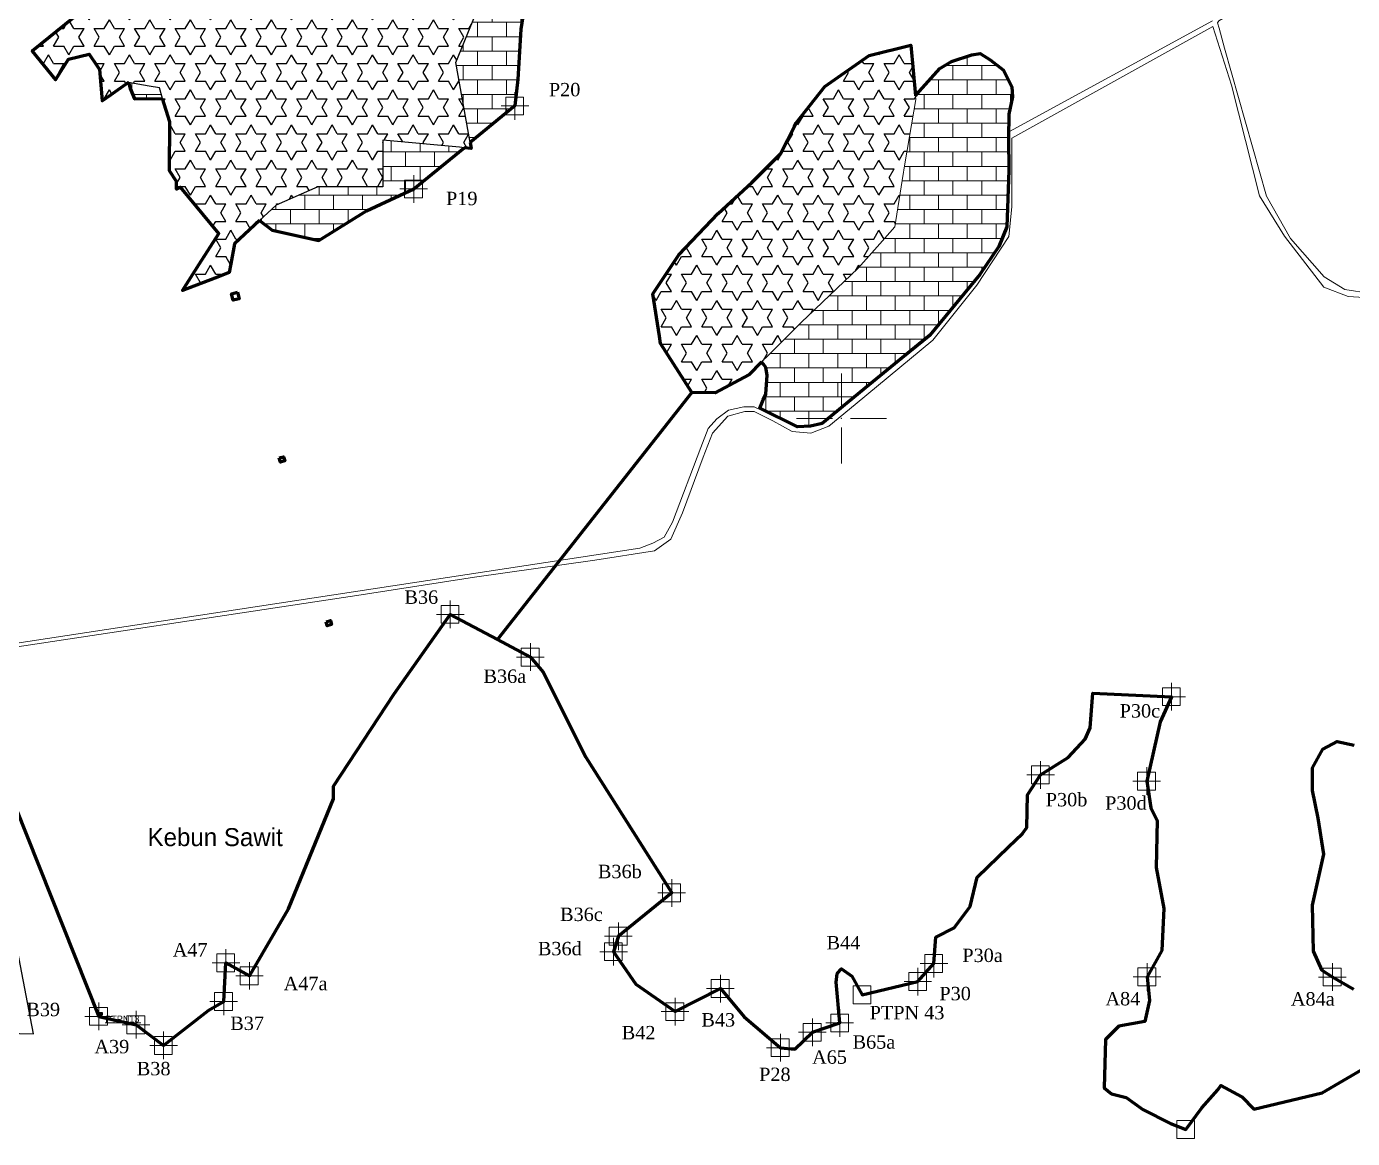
# Model space of a CAD drawing. Header units: inches. Extents: x 110400 to 131000, y 1079400 to 1096600.
# Drawn here: x 119190 to 122136, y 1084400 to 1086871 of the extents above; entities that cross this region are included whole.
import ezdxf

# ---------------------------------------------------------------- set-up
doc = ezdxf.new("R2010")
doc.units = ezdxf.units.IN
doc.header["$MEASUREMENT"] = 0
for name, color, linetype in [('020100', 7, 'Continuous'), ('040400', 20, 'Continuous'), ('110100', 7, 'Continuous'), ('enclave', 7, 'Continuous'), ('Hatch HL', 7, 'Continuous'), ('NEW NO PATHOK', 7, 'Continuous'), ('TEXT', 7, 'Continuous'), ('Tugu', 7, 'Continuous')]:
    doc.layers.add(name, color=color, linetype=linetype)
doc.styles.add('Times New Roman', font='times.ttf')

# ---------------------------------------------------------------- blocks, each defined once
blk = doc.blocks.new('dawwfaa')
at = {"layer": 'enclave', "lineweight": 13}
h = blk.add_hatch(dxfattribs=at)
h.set_pattern_fill('AR-B816', color=5, scale=4, style=0)
h.paths.add_polyline_path([(120257.9, 1087133.6), (120262.1, 1087203.3), (120224.8, 1087228.6), (120178.6, 1087225.3), (120188.5, 1087313.8), (120054.8, 1087358), (120006.8, 1087425.1), (119993.6, 1087477.6), (119991, 1087613.8), (119847.7, 1087745.9), (119825.1, 1087762.6), (119746.9, 1087667.5), (119805.5, 1087568.1), (119833.2, 1087588.4), (119879.3, 1087548.3), (119932.5, 1087474.9), (119971.5, 1087421.2), (119890.3, 1087270.3), (120010.9, 1087238.8), (120042.2, 1087230.6), (120109.7, 1087213), (120092.2, 1087143), (120167.2, 1087102.9), (120138.2, 1087051), (120207.3, 1086946.9), (120143.5, 1086791), (120175.5, 1086612.7), (120274.7, 1086694.3), (120281.3, 1086753.3), (120287.8, 1086864.8), (120303.1, 1086959.1), (120291, 1087041.8)])
h = blk.add_hatch(dxfattribs=at)
h.set_pattern_fill('AR-B816', color=5, scale=4, style=0)
h.paths.add_polyline_path([(121349.7, 1086381.9), (121367.5, 1086425.6), (121372, 1086551.9), (121371.3, 1086622.2), (121372.6, 1086676.1), (121380.2, 1086714.2), (121379, 1086736.4), (121360.5, 1086773.9), (121330.7, 1086796.7), (121308.4, 1086810.7), (121290, 1086807.5), (121244.9, 1086792.9), (121218.9, 1086777.7), (121173.7, 1086726.9), (121167.6, 1086719.8), (121142.2, 1086570.3), (121135.5, 1086528.6), (121118.8, 1086425.4), (121085.6, 1086387.7), (121037.8, 1086333.5), (120910.5, 1086212.8), (120829.9, 1086132.2), (120835.3, 1086096.3), (120832.1, 1086053.7), (120826.4, 1086041.1), (120819.3, 1086022.8), (120902.7, 1085981.3), (120931.9, 1085982.5), (120957.3, 1085988.9), (121062.2, 1086074.5), (121196.5, 1086184.6), (121307.7, 1086319.8)])
h = blk.add_hatch(dxfattribs=at)
h.set_pattern_fill('AR-B816', color=5, scale=4, style=0)
h.paths.add_polyline_path([(119416.6, 1086746.1), (119420, 1086732.9), (119429.9, 1086710), (119492, 1086711.1), (119485, 1086734.2), (119462, 1086738.2)])
h = blk.add_hatch(dxfattribs=at)
h.set_pattern_fill('AR-B816', color=5, scale=4, style=0)
h.paths.add_polyline_path([(119944.9, 1086461.3), (120050.1, 1086509.7), (120161.8, 1086601.5), (120151.4, 1086602.5), (119981.5, 1086618.3), (119981.2, 1086514.4), (119876.3, 1086514.5), (119836.9, 1086514.6), (119744.4, 1086473.8), (119707.3, 1086439.4), (119735.2, 1086418.2), (119839.4, 1086395.6)])
at = {"layer": 'Hatch HL'}
h = blk.add_hatch(dxfattribs=at)
h.set_pattern_fill('STARS', color=5, scale=180, style=0)
h.paths.add_polyline_path([(120207.3, 1086946.9), (120138.2, 1087051), (120165.6, 1087100), (120167.2, 1087102.9), (120092.2, 1087143), (120109.7, 1087213), (120042.2, 1087230.6), (120010.9, 1087238.8), (119890.3, 1087270.3), (119971.5, 1087421.2), (119932.5, 1087474.9), (119879.3, 1087548.3), (119833.2, 1087588.4), (119810.1, 1087571.4), (119798.4, 1087507.4), (119786.7, 1087421.5), (119705.7, 1087363.6), (119696.1, 1087358.9), (119647.9, 1087334.8), (119572.8, 1087317.9), (119549.5, 1087248), (119537.9, 1087202), (119503, 1087098.1), (119495, 1087084.5), (119462.5, 1087029.1), (119393, 1086960.3), (119323.6, 1086910.9), (119312.7, 1086903.3), (119294.7, 1086890.5), (119202.2, 1086815.6), (119254, 1086752.6), (119283, 1086798.5), (119329.2, 1086809.4), (119346.2, 1086784.3), (119352.2, 1086775.4), (119357.9, 1086705.4), (119376.9, 1086718.8), (119416.5, 1086746.8), (119416.6, 1086746.1), (119462, 1086738.2), (119485, 1086734.2), (119492, 1086711.1), (119507.9, 1086659.1), (119507.7, 1086550.2), (119523.2, 1086526.7), (119523, 1086509.6), (119532.2, 1086513.4), (119617.2, 1086411), (119573.3, 1086342.4), (119536.1, 1086284.1), (119608.4, 1086311.8), (119640.1, 1086324), (119643.7, 1086343.7), (119651.8, 1086387.9), (119707.3, 1086439.4), (119744.4, 1086473.8), (119836.9, 1086514.6), (119876.3, 1086514.5), (119981.2, 1086514.4), (119981.5, 1086618.3), (120151.4, 1086602.5), (120161.8, 1086601.5), (120177.8, 1086600), (120175.5, 1086612.7), (120143.5, 1086791)])
h = blk.add_hatch(dxfattribs=at)
h.set_pattern_fill('STARS', color=5, scale=180, style=0)
h.paths.add_polyline_path([(121037.8, 1086333.5), (121085.6, 1086387.7), (121118.8, 1086425.4), (121135.5, 1086528.6), (121142.2, 1086570.3), (121165.6, 1086708.2), (121164.8, 1086716.7), (121154.3, 1086829.2), (121061.8, 1086806.4), (120963.5, 1086737.6), (120899.8, 1086656.7), (120865, 1086587.8), (120801.4, 1086523.9), (120726.2, 1086455.1), (120639.3, 1086363.2), (120614.2, 1086325.6), (120581.4, 1086276.4), (120598.5, 1086166.3), (120667.6, 1086057.2), (120719.6, 1086057.1), (120794.7, 1086097), (120823, 1086125.3), (120838.9, 1086141.2), (120910.5, 1086212.8)])
at = {"layer": '020100', "color": 5, "lineweight": 60}
for points in [[(120303.1, 1086959.1), (120287.8, 1086864.8), (120281.3, 1086753.3), (120274.7, 1086694.3), (120175.5, 1086612.7)], [(119031.3, 1085471.7), (119350.2, 1084671.3), (119433.1, 1084652.7), (119494.1, 1084606.7), (119594.6, 1084685.2), (119628, 1084704.5), (119632.9, 1084790.2), (119685.2, 1084761.4), (119771.8, 1084910.4), (119871.9, 1085154.9), (119871.9, 1085182.5), (120006.5, 1085387.9), (120131.3, 1085564.6), (120235.9, 1085508.7), (120667.6, 1086057.2), (120598.5, 1086166.3), (120595.9, 1086183), (120581.4, 1086276.4), (120614.2, 1086325.6), (120639.3, 1086363.2), (120726.2, 1086455.1), (120801.4, 1086523.9), (120865, 1086587.8), (120895.8, 1086648.8), (120899.8, 1086656.7), (120963.5, 1086737.6), (121061.8, 1086806.4), (121154.3, 1086829.2), (121164.8, 1086716.7)], [(119312.7, 1086903.3), (119294.7, 1086890.5), (119202.2, 1086815.6), (119254, 1086752.6), (119283, 1086798.5), (119329.2, 1086809.4), (119346.2, 1086784.3), (119352.2, 1086775.4), (119357.9, 1086705.4), (119376.9, 1086718.8), (119415.7, 1086746.3), (119416.6, 1086746.1)], [(121164.8, 1086716.7), (121173.7, 1086726.9), (121218.9, 1086777.7), (121244.9, 1086792.9), (121290, 1086807.5), (121308.4, 1086810.7), (121330.7, 1086796.7), (121360.5, 1086773.9), (121379, 1086736.4), (121380.2, 1086714.2), (121372.6, 1086676.1), (121371.3, 1086622.2), (121372, 1086551.9), (121367.5, 1086425.6), (121349.7, 1086381.9), (121307.7, 1086319.8), (121196.5, 1086184.6), (121062.2, 1086074.5), (120957.3, 1085988.9), (120931.9, 1085982.5), (120902.7, 1085981.3), (120819.3, 1086022.8), (120826.4, 1086041.1), (120832.1, 1086053.7), (120835.3, 1086096.3), (120832.7, 1086113.4), (120827, 1086120.4), (120823, 1086125.3)], [(119416.6, 1086746.1), (119420, 1086732.9), (119429.9, 1086710), (119492, 1086711.1)], [(119707.3, 1086439.4), (119651.8, 1086387.9), (119643.7, 1086343.7), (119640.1, 1086324), (119608.4, 1086311.8), (119536.1, 1086284.1), (119573.3, 1086342.4), (119617.2, 1086411), (119532.2, 1086513.4), (119523, 1086509.6), (119523.2, 1086526.7), (119507.7, 1086550.2), (119507.9, 1086659.1), (119492, 1086711.1)], [(120175.5, 1086612.7), (120177.8, 1086600), (120161.8, 1086601.5)], [(119707.3, 1086439.4), (119735.2, 1086418.2), (119839.4, 1086395.6), (119944.9, 1086461.3), (120050.1, 1086509.7), (120161.8, 1086601.5)], [(120823, 1086125.3), (120794.7, 1086097), (120719.6, 1086057.1), (120668.1, 1086057.2), (120236.3, 1085508.5), (120309.2, 1085469.6), (120337.4, 1085436), (120432.3, 1085247.6), (120623.5, 1084945.7), (120504.9, 1084849.3), (120494.2, 1084815), (120543.7, 1084742.9), (120630.7, 1084681.8), (120731.3, 1084733.1), (120784.2, 1084670.6), (120864.6, 1084601.8), (120896.6, 1084598.8), (120935.9, 1084635.9), (120996.8, 1084656.7), (120988.6, 1084747.1), (120990.8, 1084766.3), (121000.6, 1084777.2), (121023.4, 1084760.6), (121046.7, 1084719.4), (121170.1, 1084748.6), (121205.8, 1084788.6), (121210, 1084847.1), (121250.5, 1084868.3), (121286.7, 1084915.1), (121301.6, 1084981), (121371.8, 1085048.2), (121402.7, 1085077.7), (121412.5, 1085091.1), (121413.5, 1085163.9), (121442.8, 1085207.9), (121503.8, 1085246.8), (121542.2, 1085287.2), (121552.8, 1085312.7), (121559.2, 1085389.2), (121733.7, 1085381.6), (121708.7, 1085325.7), (121678.7, 1085194), (121687.6, 1085134.9), (121701.8, 1085106.4), (121699.7, 1085002.3), (121716.7, 1084910.8), (121712.2, 1084817.8), (121679.3, 1084759), (121684.8, 1084706.7), (121674.2, 1084659.9), (121616.7, 1084649.3), (121586.9, 1084619.6), (121584.2, 1084512.6), (121600, 1084499.3), (121632.6, 1084491.3), (121669.7, 1084464.4), (121731.8, 1084433.2), (121765.7, 1084419.8), (121800.7, 1084468.4), (121836.7, 1084508.1), (121843.1, 1084517.9), (121889.8, 1084492.5), (121916.7, 1084465), (122068.2, 1084501.2), (122213.1, 1084585.7)], [(122138.5, 1084730.9), (122091.3, 1084758.7), (122068.2, 1084773.4), (122049.1, 1084815.9), (122046.6, 1084918.4), (122071.9, 1085032), (122059.2, 1085111.9), (122046.6, 1085172.9), (122046.6, 1085223.4), (122069.8, 1085265.4), (122101.4, 1085282.3), (122139.3, 1085273.8)]]:
    blk.add_lwpolyline(points, dxfattribs=at)
at = {"layer": '020100', "color": 5}
for points in [[(120175.5, 1086612.7), (120143.5, 1086791), (120207.3, 1086946.9), (120138.2, 1087051), (120165.6, 1087100), (120167.2, 1087102.9), (120092.2, 1087143), (120109.7, 1087213), (120042.2, 1087230.6), (120010.9, 1087238.8), (119890.3, 1087270.3), (119971.5, 1087421.2), (119932.5, 1087474.9), (119879.3, 1087548.3), (119833.2, 1087588.4), (119810.1, 1087571.4), (119798.4, 1087507.4), (119786.7, 1087421.5), (119705.7, 1087363.6), (119696.1, 1087358.9)], [(119492, 1086711.1), (119485, 1086734.2), (119462, 1086738.2), (119416.6, 1086746.1)], [(120161.8, 1086601.5), (120151.4, 1086602.5), (119981.5, 1086618.3), (119981.2, 1086514.4), (119876.3, 1086514.5), (119836.9, 1086514.6), (119744.4, 1086473.8), (119707.3, 1086439.4)]]:
    blk.add_lwpolyline(points, dxfattribs=at)
at = {"layer": '020100', "color": 5, "lineweight": 13}
blk.add_lwpolyline([(121164.8, 1086716.7), (121165.6, 1086708.2), (121142.2, 1086570.3), (121135.5, 1086528.6), (121118.8, 1086425.4), (121085.6, 1086387.7), (121037.8, 1086333.5), (120910.5, 1086212.8), (120838.9, 1086141.2), (120823, 1086125.3)], dxfattribs=at)
at = {"layer": '020100', "color": 5, "lineweight": 60}
for points in [[(119658.8, 1086280.4), (119662.4, 1086265.9), (119648.6, 1086262.4), (119645, 1086277)], [(119751.3, 1085912.1), (119760.9, 1085914.9), (119763.6, 1085905.9), (119754, 1085903)], [(119855.3, 1085548.1), (119864.9, 1085550.9), (119867.6, 1085541.9), (119858, 1085539)]]:
    blk.add_lwpolyline(points, close=True, dxfattribs=at)
at = {"layer": '040400', "color": 5, "lineweight": 13}
for points in [[(118982.8, 1085472.6), (120552.5, 1085711.3), (120581.3, 1085723.1), (120606.5, 1085736.4), (120625, 1085769.7), (120687.9, 1085935.2), (120704.4, 1085977.8), (120723.6, 1085999.3), (120749.5, 1086018.5), (120783.6, 1086025.9), (120806.5, 1086025.9), (120871, 1085995.3), (120897.2, 1085982.5), (120903, 1085980.3), (120925.2, 1085980.7), (120949.3, 1085984.7), (120962, 1085990.9), (121023.9, 1086041.8), (121198.9, 1086183.5), (121308.7, 1086319.2), (121350.9, 1086381.3), (121368.4, 1086424.5), (121371.3, 1086500.5), (121373, 1086571.6), (121373.4, 1086637.7), (121824.8, 1086883.3)], [(121894.8, 1086916), (121838.6, 1086883), (121836.1, 1086879.1), (121839.3, 1086867.2), (121851.2, 1086822.7), (121944.9, 1086493.8), (121997.8, 1086399.8), (122072.9, 1086314.5), (122118.5, 1086286.6), (122175.9, 1086277.8), (122324.5, 1086269), (122462.9, 1086273.4), (122632.1, 1086277.8), (122716, 1086283.7), (122817.8, 1086286.5)], [(122289.6, 1086260.2), (122125.9, 1086270.5), (122072.4, 1086291.2), (121984.5, 1086404.8), (121929.3, 1086494.3), (121867.2, 1086740.5), (121825.6, 1086870.5), (121379.1, 1086622.6), (121379.1, 1086470), (121372.2, 1086404.5), (121301.5, 1086296.1), (121203.2, 1086173.8), (121030.8, 1086030.9), (120972.2, 1085982.7), (120932.5, 1085967.2), (120891.1, 1085970.6), (120848, 1085994.8), (120806.7, 1086015.4), (120786, 1086015.4), (120748, 1086005.1), (120713.6, 1085967.2), (120692.9, 1085913.8), (120646.9, 1085790.3), (120621.1, 1085731.8), (120584.8, 1085706), (120452.1, 1085685.3), (120184.9, 1085647.4), (119933.2, 1085607.8), (119031.3, 1085471.7)]]:
    blk.add_lwpolyline(points, dxfattribs=at)
at = {"layer": '110100', "color": 5, "lineweight": 13}
for p, q in [((121000.2, 1086019.7), (121000.2, 1086099.7)), ((120900.2, 1085999.7), (120980.2, 1085999.7)), ((121020.2, 1085999.7), (121100.2, 1085999.7)), ((121000.2, 1085899.7), (121000.2, 1085979.7))]:
    blk.add_line(p, q, dxfattribs=at)
blk.add_point((121000, 1086000), dxfattribs=at)
at = {"layer": 'NEW NO PATHOK', "color": 5, "lineweight": 13}
for points in [[(120244, 1086694.3), (120305.5, 1086694.3), (120274.7, 1086694.3), (120274.7, 1086725), (120274.7, 1086663.6), (120274.7, 1086674.5), (120294, 1086674.5), (120294, 1086714.1), (120254.4, 1086714.1), (120254.4, 1086674.5), (120274.7, 1086674.5)], [(120019.4, 1086509.7), (120080.9, 1086509.7), (120050.1, 1086509.7), (120050.1, 1086540.4), (120050.1, 1086479), (120050.1, 1086489.9), (120069.4, 1086489.9), (120069.4, 1086529.5), (120029.8, 1086529.5), (120029.8, 1086489.9), (120050.1, 1086489.9)], [(120100.5, 1085564.6), (120162, 1085564.6), (120131.3, 1085564.6), (120131.3, 1085595.4), (120131.3, 1085533.9), (120131.3, 1085544.8), (120150.5, 1085544.8), (120150.5, 1085584.5), (120110.9, 1085584.5), (120110.9, 1085544.8), (120131.3, 1085544.8)], [(120278.5, 1085469.6), (120339.9, 1085469.6), (120309.2, 1085469.6), (120309.2, 1085500.3), (120309.2, 1085438.9), (120309.2, 1085449.8), (120328.5, 1085449.8), (120328.5, 1085489.4), (120288.8, 1085489.4), (120288.8, 1085449.8), (120309.2, 1085449.8)], [(121702.9, 1085381.6), (121764.4, 1085381.6), (121733.7, 1085381.6), (121733.7, 1085412.3), (121733.7, 1085350.8), (121733.7, 1085361.7), (121753, 1085361.7), (121753, 1085401.4), (121713.3, 1085401.4), (121713.3, 1085361.7), (121733.7, 1085361.7)], [(121412, 1085207.9), (121473.5, 1085207.9), (121442.8, 1085207.9), (121442.8, 1085238.6), (121442.8, 1085177.1), (121442.8, 1085188.1), (121462.1, 1085188.1), (121462.1, 1085227.7), (121422.4, 1085227.7), (121422.4, 1085188.1), (121442.8, 1085188.1)], [(121647.9, 1085194), (121709.4, 1085194), (121678.7, 1085194), (121678.7, 1085224.7), (121678.7, 1085163.3), (121678.7, 1085174.2), (121697.9, 1085174.2), (121697.9, 1085213.8), (121658.3, 1085213.8), (121658.3, 1085174.2), (121678.7, 1085174.2)], [(120592.7, 1084945.7), (120654.2, 1084945.7), (120623.5, 1084945.7), (120623.5, 1084976.4), (120623.5, 1084915), (120623.5, 1084925.9), (120642.7, 1084925.9), (120642.7, 1084965.5), (120603.1, 1084965.5), (120603.1, 1084925.9), (120623.5, 1084925.9)], [(120474.1, 1084849.3), (120535.6, 1084849.3), (120504.9, 1084849.3), (120504.9, 1084880.1), (120504.9, 1084818.6), (120504.9, 1084829.5), (120524.2, 1084829.5), (120524.2, 1084869.2), (120484.5, 1084869.2), (120484.5, 1084829.5), (120504.9, 1084829.5)], [(120463.5, 1084815), (120524.9, 1084815), (120494.2, 1084815), (120494.2, 1084845.8), (120494.2, 1084784.3), (120494.2, 1084795.2), (120513.5, 1084795.2), (120513.5, 1084834.9), (120473.8, 1084834.9), (120473.8, 1084795.2), (120494.2, 1084795.2)], [(119602.2, 1084790.2), (119663.6, 1084790.2), (119632.9, 1084790.2), (119632.9, 1084821), (119632.9, 1084759.5), (119632.9, 1084770.4), (119652.2, 1084770.4), (119652.2, 1084810.1), (119612.5, 1084810.1), (119612.5, 1084770.4), (119632.9, 1084770.4)], [(121175.1, 1084788.6), (121236.5, 1084788.6), (121205.8, 1084788.6), (121205.8, 1084819.4), (121205.8, 1084757.9), (121205.8, 1084768.8), (121225.1, 1084768.8), (121225.1, 1084808.5), (121185.4, 1084808.5), (121185.4, 1084768.8), (121205.8, 1084768.8)], [(119654.5, 1084761.4), (119715.9, 1084761.4), (119685.2, 1084761.4), (119685.2, 1084792.1), (119685.2, 1084730.7), (119685.2, 1084741.6), (119704.5, 1084741.6), (119704.5, 1084781.2), (119664.8, 1084781.2), (119664.8, 1084741.6), (119685.2, 1084741.6)], [(121139.4, 1084748.6), (121200.8, 1084748.6), (121170.1, 1084748.6), (121170.1, 1084779.4), (121170.1, 1084717.9), (121170.1, 1084728.8), (121189.4, 1084728.8), (121189.4, 1084768.5), (121149.8, 1084768.5), (121149.8, 1084728.8), (121170.1, 1084728.8)], [(121648.5, 1084759), (121710, 1084759), (121679.3, 1084759), (121679.3, 1084789.8), (121679.3, 1084728.3), (121679.3, 1084739.2), (121698.6, 1084739.2), (121698.6, 1084778.9), (121658.9, 1084778.9), (121658.9, 1084739.2), (121679.3, 1084739.2)], [(122060.6, 1084758.7), (122122, 1084758.7), (122091.3, 1084758.7), (122091.3, 1084789.4), (122091.3, 1084727.9), (122091.3, 1084738.9), (122110.6, 1084738.9), (122110.6, 1084778.5), (122070.9, 1084778.5), (122070.9, 1084738.9), (122091.3, 1084738.9)], [(120700.6, 1084733.1), (120762, 1084733.1), (120731.3, 1084733.1), (120731.3, 1084763.8), (120731.3, 1084702.4), (120731.3, 1084713.3), (120750.6, 1084713.3), (120750.6, 1084752.9), (120710.9, 1084752.9), (120710.9, 1084713.3), (120731.3, 1084713.3)], [(119597.3, 1084704.5), (119658.8, 1084704.5), (119628, 1084704.5), (119628, 1084735.2), (119628, 1084673.8), (119628, 1084684.7), (119647.3, 1084684.7), (119647.3, 1084724.3), (119607.7, 1084724.3), (119607.7, 1084684.7), (119628, 1084684.7)], [(119319.5, 1084671.3), (119380.9, 1084671.3), (119350.2, 1084671.3), (119350.2, 1084702), (119350.2, 1084640.5), (119350.2, 1084651.5), (119369.5, 1084651.5), (119369.5, 1084691.1), (119329.8, 1084691.1), (119329.8, 1084651.5), (119350.2, 1084651.5)], [(120600, 1084681.8), (120661.4, 1084681.8), (120630.7, 1084681.8), (120630.7, 1084712.5), (120630.7, 1084651), (120630.7, 1084662), (120650, 1084662), (120650, 1084701.6), (120610.3, 1084701.6), (120610.3, 1084662), (120630.7, 1084662)], [(119402.4, 1084652.7), (119463.9, 1084652.7), (119433.1, 1084652.7), (119433.1, 1084683.4), (119433.1, 1084622), (119433.1, 1084632.9), (119452.4, 1084632.9), (119452.4, 1084672.5), (119412.8, 1084672.5), (119412.8, 1084632.9), (119433.1, 1084632.9)], [(120905.2, 1084635.9), (120966.6, 1084635.9), (120935.9, 1084635.9), (120935.9, 1084666.7), (120935.9, 1084605.2), (120935.9, 1084616.1), (120955.2, 1084616.1), (120955.2, 1084655.8), (120915.5, 1084655.8), (120915.5, 1084616.1), (120935.9, 1084616.1)], [(120966, 1084656.7), (121027.5, 1084656.7), (120996.8, 1084656.7), (120996.8, 1084687.4), (120996.8, 1084625.9), (120996.8, 1084636.8), (121016.1, 1084636.8), (121016.1, 1084676.5), (120976.4, 1084676.5), (120976.4, 1084636.8), (120996.8, 1084636.8)], [(119463.4, 1084606.7), (119524.9, 1084606.7), (119494.1, 1084606.7), (119494.1, 1084637.4), (119494.1, 1084576), (119494.1, 1084586.9), (119513.4, 1084586.9), (119513.4, 1084626.5), (119473.8, 1084626.5), (119473.8, 1084586.9), (119494.1, 1084586.9)], [(120833.9, 1084601.8), (120895.3, 1084601.8), (120864.6, 1084601.8), (120864.6, 1084632.5), (120864.6, 1084571), (120864.6, 1084581.9), (120883.9, 1084581.9), (120883.9, 1084621.6), (120844.2, 1084621.6), (120844.2, 1084581.9), (120864.6, 1084581.9)]]:
    blk.add_lwpolyline(points, dxfattribs=at)
for points in [[(121046.7, 1084699.5), (121066, 1084699.5), (121046.7, 1084699.5), (121066, 1084699.5), (121066, 1084739.2), (121026.3, 1084739.2), (121026.3, 1084699.5), (121046.7, 1084699.5)], [(121765.7, 1084400), (121785, 1084400), (121785, 1084439.7), (121745.4, 1084439.7), (121745.4, 1084400), (121765.7, 1084400)]]:
    blk.add_lwpolyline(points, close=True, dxfattribs=at)
at = {"layer": 'NEW NO PATHOK', "color": 5, "lineweight": 13, "style": 'Times New Roman'}
for s, p in [('P20', (120350.4, 1086715.6)), ('P19', (120121.8, 1086473.8)), ('B36', (120029.4, 1085588)), ('B36a', (120205.1, 1085412.3)), ('P30c', (121618.5, 1085335.3)), ('P30b', (121454.3, 1085138)), ('P30d', (121586.2, 1085130.6)), ('B36b', (120459.4, 1084978.4)), ('B36c', (120375.2, 1084883.2)), ('B36d', (120326, 1084807.1)), ('B44', (120967.3, 1084820.1)), ('A47', (119514.6, 1084804.3)), ('P30a', (121268.9, 1084792.1)), ('A47a', (119761.1, 1084729.5)), ('P30', (121218, 1084707.2)), ('A84', (121586.9, 1084695.7)), ('A84a', (121998.9, 1084695.3)), ('B39', (119189.4, 1084671.8)), ('PTPN 43', (121063.1, 1084664.8)), ('B37', (119642.5, 1084641.1)), ('B43', (120689.2, 1084648.8)), ('B42', (120512.3, 1084620.3)), ('A39', (119340.7, 1084589.3)), ('B65a', (121025.1, 1084599.5)), ('A65', (120935.2, 1084566.1)), ('B38', (119434.8, 1084540.4)), ('P28', (120817.5, 1084527.7))]:
    blk.add_text(s, height=29.74, dxfattribs=at).set_placement(p)
blk = doc.blocks.new('A$C24880B23')
for p, q in [((0, 0), (1.77, 1.7)), ((1.77, 0), (0, 1.7))]:
    blk.add_line(p, q)
blk.add_lwpolyline([(0, 1.7), (1.77, 1.7), (1.77, 0), (0, 0)], close=True)
blk = doc.blocks.new('jawjwd')
at = {"color": 3, "linetype": 'ByBlock', "elevation": -4.7}
blk.add_lwpolyline([(118453, 1084904.8), (118698.2, 1084806.1), (118719.2, 1084748.8), (118920.4, 1084716.7), (118955.3, 1084638.5), (119205, 1084632.4), (119043.7, 1085472.9)], dxfattribs=at)
at = {"layer": 'Tugu', "color": 3, "linetype": 'Continuous', "lineweight": 9}
blk.add_line((119364.7, 1084657, -15.5), (119444.1, 1084657, -15.5), dxfattribs=at)
at = {"layer": 'Tugu', "color": 3, "linetype": 'Continuous', "xscale": 3.75, "yscale": 3.75, "zscale": 3.75}
blk.add_blockref('A$C24880B23', (119351.3, 1084673.7, -15.5), dxfattribs=at)
at = {"layer": 'TEXT', "color": 3}
blk.add_text('Kebun Sawit', height=40, dxfattribs=at).set_placement((119458.7, 1085049.6, -31.7))
at = {"layer": 'Tugu', "color": 3, "linetype": 'Continuous', "lineweight": 9}
blk.add_text('PTPN13', height=15, dxfattribs=at).set_placement((119364.7, 1084658.1, -42.6))

msp = doc.modelspace()

# ---------------------------------------------------------------- block references
msp.add_blockref('jawjwd', (0, 0))
at = {"layer": 'TEXT'}
msp.add_blockref('dawwfaa', (0, 0), dxfattribs=at)

doc.saveas('drawing.dxf')
